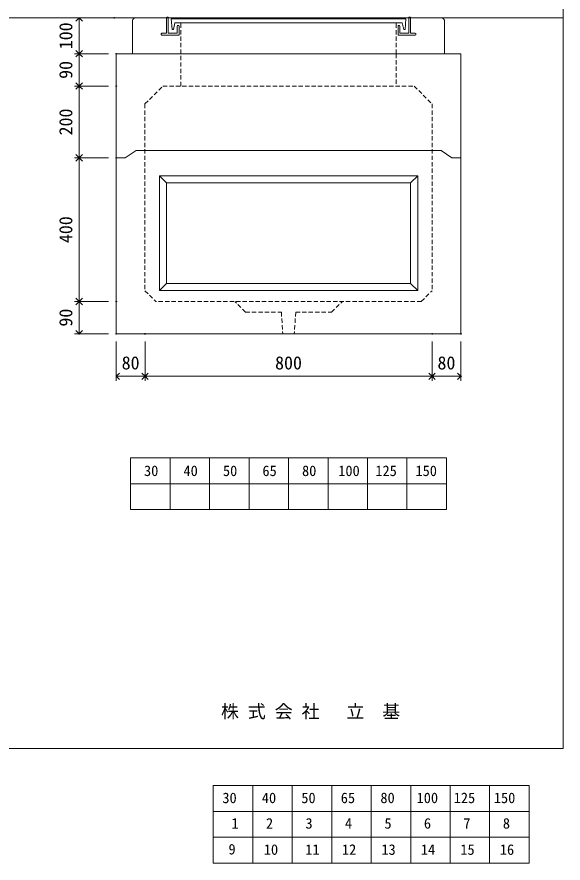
# Model space of a CAD drawing. Units: millimetres, scale not verified. Extents: x -4890 to 4890, y -2297 to 2297.
# Drawn here: x 3368 to 4890, y -2297 to 60 of the extents above; entities that cross this region are included whole.
import ezdxf
from ezdxf.enums import TextEntityAlignment as Align

# ---------------------------------------------------------------- set-up
doc = ezdxf.new("R2010")
doc.units = ezdxf.units.MM
doc.header["$LTSCALE"] = 10
doc.header["$PDMODE"] = 32
doc.header["$PDSIZE"] = 2
doc.linetypes.add('DASHED1', pattern=[1.8, 1.2, -0.6])
doc.layers.add('0-1_Defpoints', color=7, linetype='Continuous')
for name, color, linetype, lineweight in [('0-2_waku', 7, 'Continuous', 18), ('0-3_gaikei', 7, 'Continuous', 18), ('0-4_kakure', 7, 'DASHED1', 5), ('0-5_sunpou', 7, 'Continuous', 5), ('0-9_uchigawa', 6, 'Continuous', 18), ('0-B_futa', 3, 'Continuous', 18), ('0-C_GL', 4, 'Continuous', 18), ('0-E_文字１', 7, 'Continuous', 18), ('1-5_文字２', 7, 'Continuous', 5)]:
    doc.layers.add(name, color=color, linetype=linetype, lineweight=lineweight)
doc.styles.add('ＭＳ ゴシック', font='')
doc.styles.get('ＭＳ ゴシック').set_extended_font_data('MS Gothic')

# ---------------------------------------------------------------- blocks, each defined once
blk = doc.blocks.new('_Open90')
at = {"layer": '0-5_sunpou'}
blk.add_line((0, 0), (-1, 0), dxfattribs=at)
blk.add_lwpolyline([(-0.5, 0.5), (0, 0), (-0.5, -0.5)], dxfattribs=at)
blk = doc.blocks.new('D84')
at = {"layer": '0-1_Defpoints'}
for p in [(5086.77, 2264.36), (4988.83, 2164.36), (5092.32, 2164.36)]:
    blk.add_point(p, dxfattribs=at)
at = {"layer": '0-5_sunpou'}
for p, q in [((5064.77, 2264.36), (4975.83, 2264.36)), ((4988.83, 2246.36), (4988.83, 2182.36)), ((5070.32, 2164.36), (4975.83, 2164.36))]:
    blk.add_line(p, q, dxfattribs=at)
at = {"layer": '0-5_sunpou', "xscale": 18, "yscale": 18}
for p, rotation in [((4988.83, 2264.36), 90), ((4988.83, 2164.36), 270)]:
    blk.add_blockref('_Open90', p, dxfattribs=dict(at, rotation=rotation))
at = {"layer": '0-5_sunpou', "style": 'ＭＳ ゴシック'}
blk.add_text('100', height=36.66, rotation=90, dxfattribs=at).set_placement((4980.83, 2176.86), align=Align.BOTTOM_LEFT)
blk = doc.blocks.new('D85')
at = {"layer": '0-1_Defpoints'}
for p in [(5092.32, 2164.36), (4988.83, 2074.36), (5092.32, 2074.36)]:
    blk.add_point(p, dxfattribs=at)
at = {"layer": '0-5_sunpou'}
for p, q in [((5070.32, 2164.36), (4975.83, 2164.36)), ((4988.83, 2146.36), (4988.83, 2092.36)), ((5070.32, 2074.36), (4975.83, 2074.36))]:
    blk.add_line(p, q, dxfattribs=at)
at = {"layer": '0-5_sunpou', "xscale": 18, "yscale": 18}
for p, rotation in [((4988.83, 2164.36), 90), ((4988.83, 2074.36), 270)]:
    blk.add_blockref('_Open90', p, dxfattribs=dict(at, rotation=rotation))
at = {"layer": '0-5_sunpou', "style": 'ＭＳ ゴシック'}
blk.add_text('90', height=36.66, rotation=90, dxfattribs=at).set_placement((4980.83, 2094.36), align=Align.BOTTOM_LEFT)
blk = doc.blocks.new('D86')
at = {"layer": '0-1_Defpoints'}
for p in [(5092.32, 2074.36), (4988.83, 1874.36), (5092.32, 1874.36)]:
    blk.add_point(p, dxfattribs=at)
at = {"layer": '0-5_sunpou'}
for p, q in [((5070.32, 2074.36), (4975.83, 2074.36)), ((4988.83, 2056.36), (4988.83, 1892.36)), ((5070.32, 1874.36), (4975.83, 1874.36))]:
    blk.add_line(p, q, dxfattribs=at)
at = {"layer": '0-5_sunpou', "xscale": 18, "yscale": 18}
for p, rotation in [((4988.83, 2074.36), 90), ((4988.83, 1874.36), 270)]:
    blk.add_blockref('_Open90', p, dxfattribs=dict(at, rotation=rotation))
at = {"layer": '0-5_sunpou', "style": 'ＭＳ ゴシック'}
blk.add_text('200', height=36.66, rotation=90, dxfattribs=at).set_placement((4980.83, 1936.86), align=Align.BOTTOM_LEFT)
blk = doc.blocks.new('D87')
at = {"layer": '0-1_Defpoints'}
for p in [(5092.32, 1874.36), (4988.83, 1474.36), (5092.32, 1474.36)]:
    blk.add_point(p, dxfattribs=at)
at = {"layer": '0-5_sunpou'}
for p, q in [((5070.32, 1874.36), (4975.83, 1874.36)), ((4988.83, 1856.36), (4988.83, 1492.36)), ((5070.32, 1474.36), (4975.83, 1474.36))]:
    blk.add_line(p, q, dxfattribs=at)
at = {"layer": '0-5_sunpou', "xscale": 18, "yscale": 18}
for p, rotation in [((4988.83, 1874.36), 90), ((4988.83, 1474.36), 270)]:
    blk.add_blockref('_Open90', p, dxfattribs=dict(at, rotation=rotation))
at = {"layer": '0-5_sunpou', "style": 'ＭＳ ゴシック'}
blk.add_text('400', height=36.66, rotation=90, dxfattribs=at).set_placement((4980.83, 1636.86), align=Align.BOTTOM_LEFT)
blk = doc.blocks.new('D88')
at = {"layer": '0-1_Defpoints'}
for p in [(5092.32, 1474.36), (4988.83, 1384.36), (5092.32, 1384.36)]:
    blk.add_point(p, dxfattribs=at)
at = {"layer": '0-5_sunpou'}
for p, q in [((5070.32, 1474.36), (4975.83, 1474.36)), ((4988.83, 1456.36), (4988.83, 1402.36)), ((5070.32, 1384.36), (4975.83, 1384.36))]:
    blk.add_line(p, q, dxfattribs=at)
at = {"layer": '0-5_sunpou', "xscale": 18, "yscale": 18}
for p, rotation in [((4988.83, 1474.36), 90), ((4988.83, 1384.36), 270)]:
    blk.add_blockref('_Open90', p, dxfattribs=dict(at, rotation=rotation))
at = {"layer": '0-5_sunpou', "style": 'ＭＳ ゴシック'}
blk.add_text('90', height=36.66, rotation=90, dxfattribs=at).set_placement((4980.83, 1404.36), align=Align.BOTTOM_LEFT)
blk = doc.blocks.new('D89')
at = {"layer": '0-1_Defpoints'}
for p in [(5092.32, 1384.36), (5172.32, 1384.36), (5172.32, 1265.97)]:
    blk.add_point(p, dxfattribs=at)
at = {"layer": '0-5_sunpou'}
for p, q in [((5092.32, 1362.36), (5092.32, 1252.97)), ((5172.32, 1362.36), (5172.32, 1252.97)), ((5110.32, 1265.97), (5154.32, 1265.97))]:
    blk.add_line(p, q, dxfattribs=at)
at = {"layer": '0-5_sunpou', "xscale": 18, "yscale": 18, "rotation": 180}
blk.add_blockref('_Open90', (5092.32, 1265.97), dxfattribs=at)
at = {"layer": '0-5_sunpou', "xscale": 18, "yscale": 18}
blk.add_blockref('_Open90', (5172.32, 1265.97), dxfattribs=at)
at = {"layer": '0-5_sunpou', "style": 'ＭＳ ゴシック'}
blk.add_text('80', height=36.66, dxfattribs=at).set_placement((5107.32, 1273.97), align=Align.BOTTOM_LEFT)
blk = doc.blocks.new('D90')
at = {"layer": '0-1_Defpoints'}
for p in [(5172.32, 1384.36), (5972.32, 1384.36), (5972.32, 1265.97)]:
    blk.add_point(p, dxfattribs=at)
at = {"layer": '0-5_sunpou'}
for p, q in [((5172.32, 1362.36), (5172.32, 1252.97)), ((5972.32, 1362.36), (5972.32, 1252.97)), ((5190.32, 1265.97), (5954.32, 1265.97))]:
    blk.add_line(p, q, dxfattribs=at)
at = {"layer": '0-5_sunpou', "xscale": 18, "yscale": 18, "rotation": 180}
blk.add_blockref('_Open90', (5172.32, 1265.97), dxfattribs=at)
at = {"layer": '0-5_sunpou', "xscale": 18, "yscale": 18}
blk.add_blockref('_Open90', (5972.32, 1265.97), dxfattribs=at)
at = {"layer": '0-5_sunpou', "style": 'ＭＳ ゴシック'}
blk.add_text('800', height=36.66, dxfattribs=at).set_placement((5534.82, 1273.97), align=Align.BOTTOM_LEFT)
blk = doc.blocks.new('D91')
at = {"layer": '0-1_Defpoints'}
for p in [(5972.32, 1384.36), (6052.32, 1384.36), (6052.32, 1265.97)]:
    blk.add_point(p, dxfattribs=at)
at = {"layer": '0-5_sunpou'}
for p, q in [((5972.32, 1362.36), (5972.32, 1252.97)), ((6052.32, 1362.36), (6052.32, 1252.97)), ((5990.32, 1265.97), (6034.32, 1265.97))]:
    blk.add_line(p, q, dxfattribs=at)
at = {"layer": '0-5_sunpou', "xscale": 18, "yscale": 18, "rotation": 180}
blk.add_blockref('_Open90', (5972.32, 1265.97), dxfattribs=at)
at = {"layer": '0-5_sunpou', "xscale": 18, "yscale": 18}
blk.add_blockref('_Open90', (6052.32, 1265.97), dxfattribs=at)
at = {"layer": '0-5_sunpou', "style": 'ＭＳ ゴシック'}
blk.add_text('80', height=36.66, dxfattribs=at).set_placement((5987.32, 1273.97), align=Align.BOTTOM_LEFT)

msp = doc.modelspace()

# ---------------------------------------------------------------- linework, layer by layer
at = {"layer": '0-2_waku'}
for p, q in [((4889.94, 2297.24), (4889.94, -1977.76)), ((4889.94, 2297.24), (4889.94, -1977.76)), ((3684.94, -1168.76), (3684.94, -1312.76)), ((3684.94, -1168.76), (3684.94, -1312.76)), ((3684.94, -1168.76), (3684.94, -1312.76)), ((3684.94, -1168.76), (3684.94, -1312.76)), ((3684.94, -1168.76), (4564.94, -1168.76)), ((3794.94, -1168.76), (3794.94, -1312.76)), ((3904.94, -1168.76), (3904.94, -1312.76)), ((3904.94, -1168.76), (3904.94, -1312.76)), ((4014.94, -1168.76), (4014.94, -1312.76)), ((4124.94, -1168.76), (4124.94, -1312.76)), ((4234.94, -1168.76), (4234.94, -1312.76)), ((4344.94, -1168.76), (4344.94, -1312.76)), ((4454.94, -1168.76), (4454.94, -1312.76)), ((4564.94, -1168.76), (4564.94, -1312.76)), ((3684.94, -1240.76), (4564.94, -1240.76)), ((3684.94, -1312.76), (4564.94, -1312.76)), ((-1230.06, -1977.76), (4889.94, -1977.76)), ((-1230.06, -1977.76), (4889.94, -1977.76))]:
    msp.add_line(p, q, dxfattribs=at)
msp.add_lwpolyline([(-1230.06, 2297.24), (-1230.06, -1977.76), (4889.94, -1977.76)], dxfattribs=at)
at = {"layer": '0-3_gaikei'}
for p, q in [((3689.94, -42.76), (3689.94, 47.24)), ((3699.94, 57.24), (3784.94, 57.24)), ((4464.94, 57.24), (4549.94, 57.24)), ((4559.94, -42.76), (4559.94, 47.24)), ((3644.94, -42.76), (4604.94, -42.76)), ((3644.94, -42.76), (3644.94, -822.76)), ((3689.94, -42.76), (3799.94, -42.76)), ((3724.94, -42.76), (4524.94, -42.76)), ((4559.94, -42.76), (4449.94, -42.76)), ((4604.94, -42.76), (4604.94, -822.76)), ((3669.94, -332.76), (3699.94, -312.76)), ((3669.94, -332.76), (3699.94, -312.76)), ((3699.94, -312.76), (4549.94, -312.76)), ((4549.94, -312.76), (4579.94, -332.76)), ((4549.94, -312.76), (4579.94, -332.76)), ((3669.94, -332.76), (3644.94, -332.76)), ((3669.94, -332.76), (3644.94, -332.76)), ((4579.94, -332.76), (4604.94, -332.76)), ((4579.94, -332.76), (4604.94, -332.76)), ((4604.94, -822.76), (3644.94, -822.76)), ((3644.94, -822.76), (3724.94, -822.76))]:
    msp.add_line(p, q, dxfattribs=at)
for centre, radius, start, end in [((3699.36, 47.82), 9.44, 86.47383, 183.52617), ((4550.27, 47.57), 9.68, 358.04251, 91.95749)]:
    msp.add_arc(centre, radius, start, end, dxfattribs=at)
at = {"layer": '0-4_kakure'}
for p, q in [((3824.94, -42.76), (3824.94, 43.74)), ((4424.94, -42.76), (4424.94, 43.74)), ((3824.94, -132.76), (3824.94, -42.76)), ((4424.94, -42.76), (4424.94, -132.76)), ((3724.94, -182.76), (3774.94, -132.76)), ((3774.94, -132.76), (4474.94, -132.76)), ((3774.94, -132.76), (4474.94, -132.76)), ((3774.94, -132.76), (4474.94, -132.76)), ((4474.94, -132.76), (4524.94, -182.76)), ((3724.94, -182.76), (3724.94, -702.76)), ((4524.94, -182.76), (4524.94, -702.76)), ((3724.94, -702.76), (3754.94, -732.76)), ((4494.94, -732.76), (4524.94, -702.76)), ((4494.94, -732.76), (3754.94, -732.76)), ((4004.94, -762.76), (3974.94, -732.76)), ((4244.94, -762.76), (4274.94, -732.76)), ((4004.94, -762.76), (4104.94, -762.76)), ((4104.94, -762.76), (4108.94, -822.76)), ((4144.94, -762.76), (4140.94, -822.76)), ((4144.94, -762.76), (4244.94, -762.76))]:
    msp.add_line(p, q, dxfattribs=at)
at = {"layer": '0-9_uchigawa'}
for p, q in [((3764.94, -382.76), (3784.94, -402.76)), ((3764.94, -382.76), (3764.94, -682.76)), ((3764.94, -382.76), (4484.94, -382.76)), ((3764.94, -382.76), (3764.94, -702.69)), ((3764.94, -382.76), (3784.94, -402.76)), ((4484.94, -382.76), (4464.94, -402.76)), ((4484.94, -382.76), (4484.94, -702.69)), ((3784.94, -402.76), (3784.94, -662.76)), ((3784.94, -402.76), (3784.94, -662.76)), ((3784.94, -402.76), (3784.94, -662.76)), ((3784.94, -402.76), (3784.94, -662.76)), ((3784.94, -402.76), (3784.94, -682.69)), ((4464.94, -682.69), (4464.94, -402.76)), ((3764.94, -702.69), (3784.94, -682.69)), ((3784.94, -682.69), (4464.94, -682.69)), ((4484.94, -702.69), (4464.94, -682.69)), ((3764.94, -702.69), (4484.94, -702.69)), ((3784.94, -702.69), (4484.94, -702.69))]:
    msp.add_line(p, q, dxfattribs=at)
for points in [[(3764.94, -382.76), (3784.94, -402.76), (3784.94, -662.76)], [(3764.94, -382.76), (3784.94, -402.76), (4464.94, -402.76)]]:
    msp.add_lwpolyline(points, dxfattribs=at)
at = {"layer": '0-B_futa'}
for p, q in [((3784.94, 57.24), (3784.94, 14.24)), ((3786.94, 59.24), (3789.94, 59.24)), ((3789.94, 59.24), (3789.94, 14.24)), ((3797.75, 54.74), (4452.08, 54.74)), ((3797.75, 54.74), (3800.24, 24.74)), ((4452.08, 54.74), (4449.83, 24.74)), ((4459.94, 59.24), (4459.94, 14.24)), ((4459.94, 59.24), (4462.94, 59.24)), ((4464.94, 57.24), (4464.94, 14.24)), ((3800.24, 24.74), (3803.95, 24.74)), ((3808.27, 43.74), (3803.95, 24.74)), ((3808.27, 43.74), (4441.61, 43.74)), ((3814.94, 34.24), (3814.94, 14.24)), ((3816.94, 36.24), (3817.94, 36.24)), ((3819.94, 34.24), (3819.94, 9.24)), ((4429.94, 34.24), (4429.94, 9.24)), ((4432.94, 36.24), (4431.94, 36.24)), ((4434.94, 34.24), (4434.94, 14.24)), ((4441.61, 43.74), (4445.93, 24.74)), ((4449.83, 24.74), (4445.93, 24.74)), ((3769.94, 12.24), (3769.94, 11.24)), ((3771.94, 14.24), (3784.94, 14.24)), ((3819.94, 9.24), (3771.94, 9.24)), ((3789.94, 14.24), (3814.94, 14.24)), ((4429.94, 9.24), (4477.94, 9.24)), ((4459.94, 14.24), (4434.94, 14.24)), ((4477.94, 14.24), (4464.94, 14.24)), ((4479.94, 12.24), (4479.94, 11.24))]:
    msp.add_line(p, q, dxfattribs=at)
for centre, start, end in [((3786.94, 57.24), 90, 180), ((4462.94, 57.24), 0, 90), ((3816.94, 34.24), 90, 180), ((3817.94, 34.24), 0, 90), ((4431.94, 34.24), 90, 180), ((4432.94, 34.24), 0, 90), ((3771.94, 12.24), 90, 180), ((3771.94, 11.24), 180, 270), ((4477.94, 12.24), 0, 90), ((4477.94, 11.24), 270, 0)]:
    msp.add_arc(centre, 2, start, end, dxfattribs=at)
at = {"layer": '0-C_GL'}
msp.add_line((-1230.06, 57.24), (4889.94, 57.24), dxfattribs=at)
msp.add_line((-1230.06, 57.24), (4889.94, 57.24), dxfattribs=at)
at = {"layer": '1-5_文字２'}
for p, q in [((3915.35, -2081.19), (3915.35, -2225.19)), ((3915.35, -2081.19), (3915.35, -2225.19)), ((3915.35, -2081.19), (3915.35, -2225.19)), ((3915.35, -2081.19), (3915.35, -2225.19)), ((3915.35, -2081.19), (4795.35, -2081.19)), ((3915.35, -2081.19), (3915.35, -2225.19)), ((3915.35, -2081.19), (3915.35, -2225.19)), ((3915.35, -2081.19), (3915.35, -2225.19)), ((3915.35, -2081.19), (3915.35, -2225.19)), ((3915.35, -2081.19), (4795.35, -2081.19)), ((4025.35, -2081.19), (4025.35, -2225.19)), ((4025.35, -2081.19), (4025.35, -2225.19)), ((4135.35, -2081.19), (4135.35, -2225.19)), ((4135.35, -2081.19), (4135.35, -2225.19)), ((4135.35, -2081.19), (4135.35, -2225.19)), ((4135.35, -2081.19), (4135.35, -2225.19)), ((4245.35, -2081.19), (4245.35, -2225.19)), ((4245.35, -2081.19), (4245.35, -2225.19)), ((4355.35, -2081.19), (4355.35, -2225.19)), ((4355.35, -2081.19), (4355.35, -2225.19)), ((4465.35, -2081.19), (4465.35, -2225.19)), ((4465.35, -2081.19), (4465.35, -2225.19)), ((4575.35, -2081.19), (4575.35, -2225.19)), ((4575.35, -2081.19), (4575.35, -2225.19)), ((4685.35, -2081.19), (4685.35, -2225.19)), ((4685.35, -2081.19), (4685.35, -2225.19)), ((4795.35, -2081.19), (4795.35, -2225.19)), ((4795.35, -2081.19), (4795.35, -2225.19)), ((3915.35, -2153.19), (4795.35, -2153.19)), ((3915.35, -2153.19), (4795.35, -2153.19)), ((3915.35, -2225.19), (4795.35, -2225.19)), ((3915.35, -2225.19), (4795.35, -2225.19)), ((3915.35, -2225.19), (3915.35, -2297.19)), ((3915.35, -2225.19), (3915.35, -2297.19)), ((3915.35, -2225.19), (3915.35, -2297.19)), ((3915.35, -2225.19), (3915.35, -2297.19)), ((3915.35, -2225.19), (4795.35, -2225.19)), ((3915.35, -2225.19), (3915.35, -2297.19)), ((3915.35, -2225.19), (3915.35, -2297.19)), ((3915.35, -2225.19), (3915.35, -2297.19)), ((3915.35, -2225.19), (3915.35, -2297.19)), ((3915.35, -2225.19), (4795.35, -2225.19)), ((4025.35, -2225.19), (4025.35, -2297.19)), ((4025.35, -2225.19), (4025.35, -2297.19)), ((4135.35, -2225.19), (4135.35, -2297.19)), ((4135.35, -2225.19), (4135.35, -2297.19)), ((4135.35, -2225.19), (4135.35, -2297.19)), ((4135.35, -2225.19), (4135.35, -2297.19)), ((4245.35, -2225.19), (4245.35, -2297.19)), ((4245.35, -2225.19), (4245.35, -2297.19)), ((4355.35, -2225.19), (4355.35, -2297.19)), ((4355.35, -2225.19), (4355.35, -2297.19)), ((4465.35, -2225.19), (4465.35, -2297.19)), ((4465.35, -2225.19), (4465.35, -2297.19)), ((4575.35, -2225.19), (4575.35, -2297.19)), ((4575.35, -2225.19), (4575.35, -2297.19)), ((4685.35, -2225.19), (4685.35, -2297.19)), ((4685.35, -2225.19), (4685.35, -2297.19)), ((4795.35, -2225.19), (4795.35, -2297.19)), ((4795.35, -2225.19), (4795.35, -2297.19)), ((3915.35, -2297.19), (4795.35, -2297.19)), ((3915.35, -2297.19), (4795.35, -2297.19))]:
    msp.add_line(p, q, dxfattribs=at)

# ---------------------------------------------------------------- block references
at = {"layer": '0-5_sunpou'}
for name in ['D84', 'D85', 'D86', 'D87', 'D88', 'D89', 'D90', 'D91']:
    msp.add_blockref(name, (-1447.37, -2207.13), dxfattribs=at)

# ---------------------------------------------------------------- texts
at = {"layer": '0-E_文字１', "style": 'ＭＳ ゴシック'}
for s, height, p in [('30', 29.33, (3722.15, -1227.95)), ('40', 29.33, (3832.15, -1227.95)), ('50', 29.33, (3942.15, -1227.95)), ('65', 29.33, (4052.15, -1227.95)), ('80', 29.33, (4162.56, -1227.95)), ('100', 29.33, (4263.43, -1227.95)), ('125', 29.33, (4366.82, -1227.95)), ('150', 29.33, (4478.58, -1227.95)), ('株 式 会 社 \u3000立\u3000基', 36.66, (3936.48, -1904.12))]:
    msp.add_text(s, height=height, dxfattribs=at).set_placement(p, align=Align.BOTTOM_LEFT)
at = {"layer": '1-5_文字２', "style": 'ＭＳ ゴシック'}
for s, p in [('30', (3940.5, -2139)), ('30', (3940.5, -2139)), ('40', (4050.5, -2139)), ('40', (4050.5, -2139)), ('50', (4160.5, -2139)), ('50', (4160.5, -2139)), ('65', (4270.5, -2139)), ('65', (4270.5, -2139)), ('80', (4380.91, -2139)), ('80', (4380.91, -2139)), ('100', (4481.78, -2139)), ('100', (4481.78, -2139)), ('125', (4585.17, -2139)), ('125', (4585.17, -2139)), ('150', (4696.93, -2139)), ('150', (4696.93, -2139)), ('1', (3965.65, -2210.04)), ('2', (4062.08, -2210.04)), ('3', (4172.08, -2210.04)), ('4', (4282.08, -2210.04)), ('5', (4392.08, -2210.04)), ('6', (4502.08, -2210.04)), ('7', (4612.08, -2210.04)), ('8', (4722.08, -2210.04)), ('9', (3957.58, -2282.04)), ('10', (4055.99, -2283)), ('11', (4171.49, -2283)), ('12', (4273.7, -2283)), ('13', (4383.7, -2283)), ('14', (4493.7, -2283)), ('15', (4603.7, -2283)), ('16', (4713.7, -2283))]:
    msp.add_text(s, height=29.33, dxfattribs=at).set_placement(p, align=Align.BOTTOM_LEFT)

doc.saveas('drawing.dxf')
